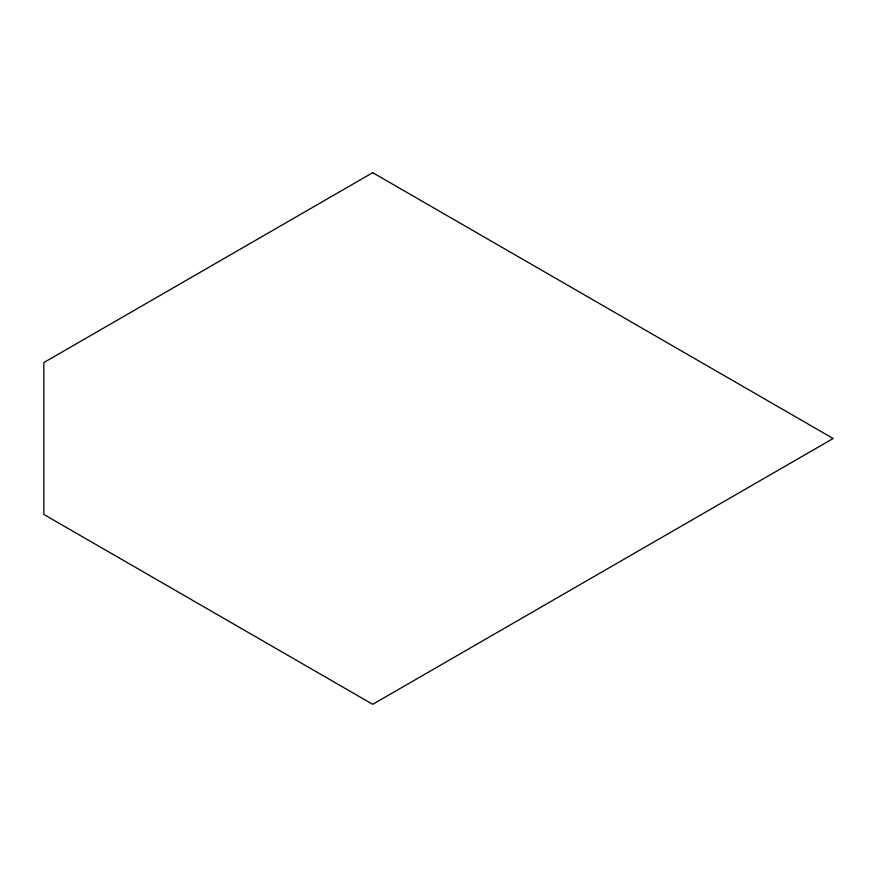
<?xml version="1.0" encoding="UTF-8"?>
<svg xmlns="http://www.w3.org/2000/svg" width="877" height="877" viewBox="0 0 877 877"><rect width="100%" height="100%" fill="white"/><g stroke="black" fill="none" stroke-linecap="round" stroke-linejoin="round"><path stroke-width="1.32" d="M372.725 172.681L43.85 362.552L43.85 514.448L372.725 704.319L833.15 438.5L372.725 172.681"/></g></svg>
